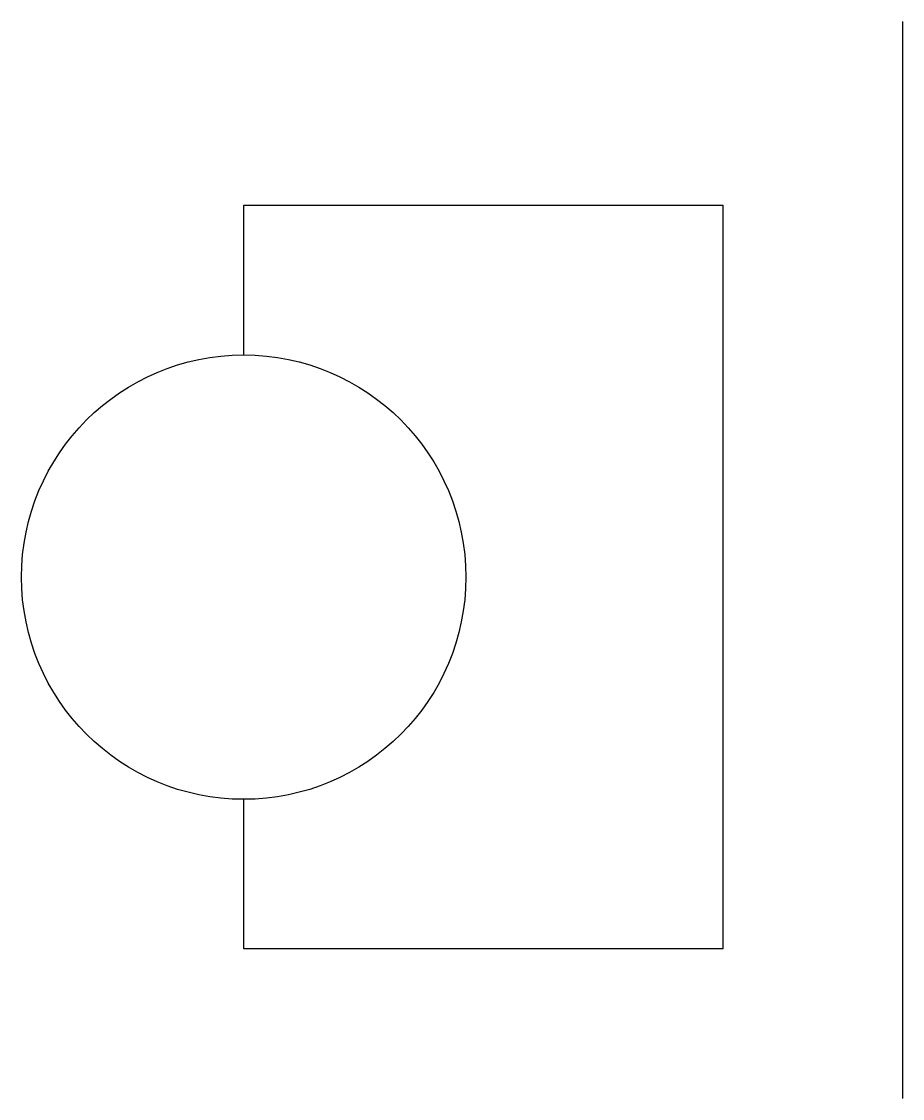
# Model space of a CAD drawing. Header units: millimetres. Extents: x 230 to 347, y 96 to 238.
import ezdxf

# ---------------------------------------------------------------- set-up
doc = ezdxf.new("R2010")
doc.units = ezdxf.units.MM

msp = doc.modelspace()

# ---------------------------------------------------------------- linework, layer by layer
at = {"color": 1}
msp.add_line((346.81, 238), (346.81, 95.71), dxfattribs=at)
msp.add_lwpolyline([(259.75, 193.95), (259.75, 213.72), (323.07, 213.72), (323.07, 115.47), (259.75, 115.47), (259.75, 135.23)])
msp.add_circle((259.75, 164.59), 29.36)

doc.saveas('drawing.dxf')
